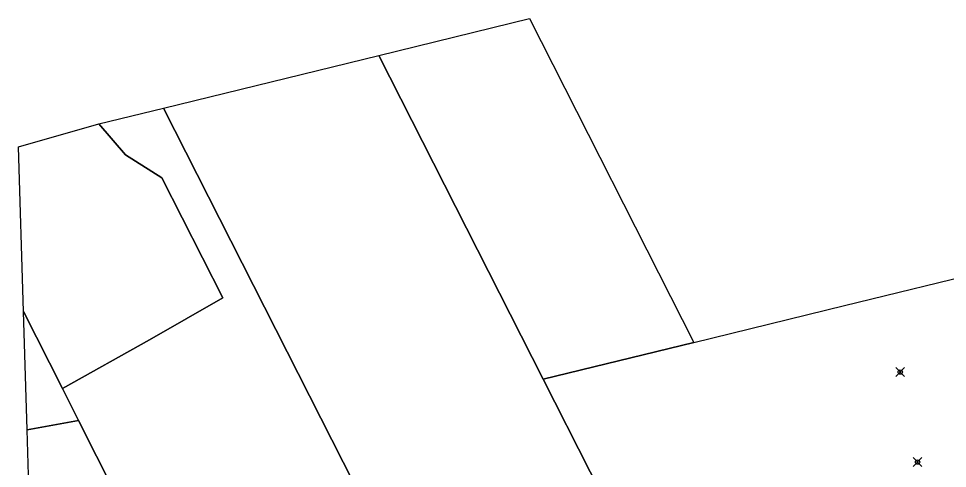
# Model space of a CAD drawing. Extents: x 83 to 1412852, y -76 to 4931706.
# Drawn here: x 1412587.5 to 1412756.1, y 4931624.3 to 4931705.9 of the extents above; entities that cross this region are included whole.
import ezdxf

# ---------------------------------------------------------------- set-up
doc = ezdxf.new("R2010")
doc.units = 0
doc.header["$MEASUREMENT"] = 0
doc.header["$PDMODE"] = 35
doc.header["$PDSIZE"] = 0.8
for name, color, linetype in [('Buildings-21-08-2020', 1, 'CONTINUOUS'), ('BUILDINGS21082020 entities', 1, 'CONTINUOUS'), ('Ground topo-Rev01', 1, 'CONTINUOUS'), ('nz-property-titles(LINZ DOWNLOAD)', 1, 'CONTINUOUS')]:
    doc.layers.add(name, color=color, linetype=linetype)

msp = doc.modelspace()

# ---------------------------------------------------------------- linework, layer by layer
at = {"layer": 'Buildings-21-08-2020', "color": 7}
msp.add_point((1412750.65, 4931625.44, 48.64), dxfattribs=at)
at = {"layer": 'BUILDINGS21082020 entities', "color": 7}
msp.add_point((1412750.65, 4931625.44, 48.64), dxfattribs=at)
at = {"layer": 'Ground topo-Rev01', "color": 7}
msp.add_point((1412747.5, 4931641.78, 44.7), dxfattribs=at)
at = {"layer": 'nz-property-titles(LINZ DOWNLOAD)', "color": 7, "linetype": 'Continuous', "flags": 128}
for points in [[(1412710.05, 4931647.15), (1412682.7, 4931640.47), (1412652.88, 4931699.25), (1412680.24, 4931705.93), (1412710.05, 4931647.15)], [(1412613.8, 4931689.7), (1412652.88, 4931699.25), (1412682.7, 4931640.47), (1412699.75, 4931606.84), (1412660.66, 4931597.3), (1412613.8, 4931689.7)], [(1412606.91, 4931681.19), (1412602.04, 4931686.83), (1412613.8, 4931689.7), (1412660.66, 4931597.3), (1412621.58, 4931587.77), (1412611.42, 4931607.08), (1412598.34, 4931633.01), (1412595.43, 4931638.77), (1412611.24, 4931647.62), (1412624.56, 4931655.22), (1412613.5, 4931677.04), (1412606.91, 4931681.19)], [(1412606.91, 4931681.19), (1412613.5, 4931677.04), (1412624.56, 4931655.22), (1412611.24, 4931647.62), (1412595.43, 4931638.77), (1412588.38, 4931652.76), (1412587.48, 4931682.67), (1412602.04, 4931686.83), (1412606.91, 4931681.19)], [(1412682.7, 4931640.47), (1412710.05, 4931647.15), (1412737.41, 4931653.83), (1412764.2, 4931660.38), (1412779.01, 4931654.39), (1412775.74, 4931621.48), (1412777.17, 4931607.16), (1412789.25, 4931608.4), (1412777.36, 4931579.1), (1412649.68, 4931531.31), (1412643.41, 4931543.7), (1412638.9, 4931552.66), (1412621.58, 4931587.77), (1412660.66, 4931597.3), (1412699.75, 4931606.84), (1412682.7, 4931640.47)], [(1412588.38, 4931652.76), (1412595.43, 4931638.77), (1412598.34, 4931633.01), (1412589.03, 4931631.27), (1412588.38, 4931652.76)], [(1412589.03, 4931631.27), (1412598.34, 4931633.01), (1412611.42, 4931607.08), (1412590.08, 4931596.31), (1412589.03, 4931631.27)]]:
    msp.add_lwpolyline(points, close=True, dxfattribs=at)

doc.saveas('drawing.dxf')
